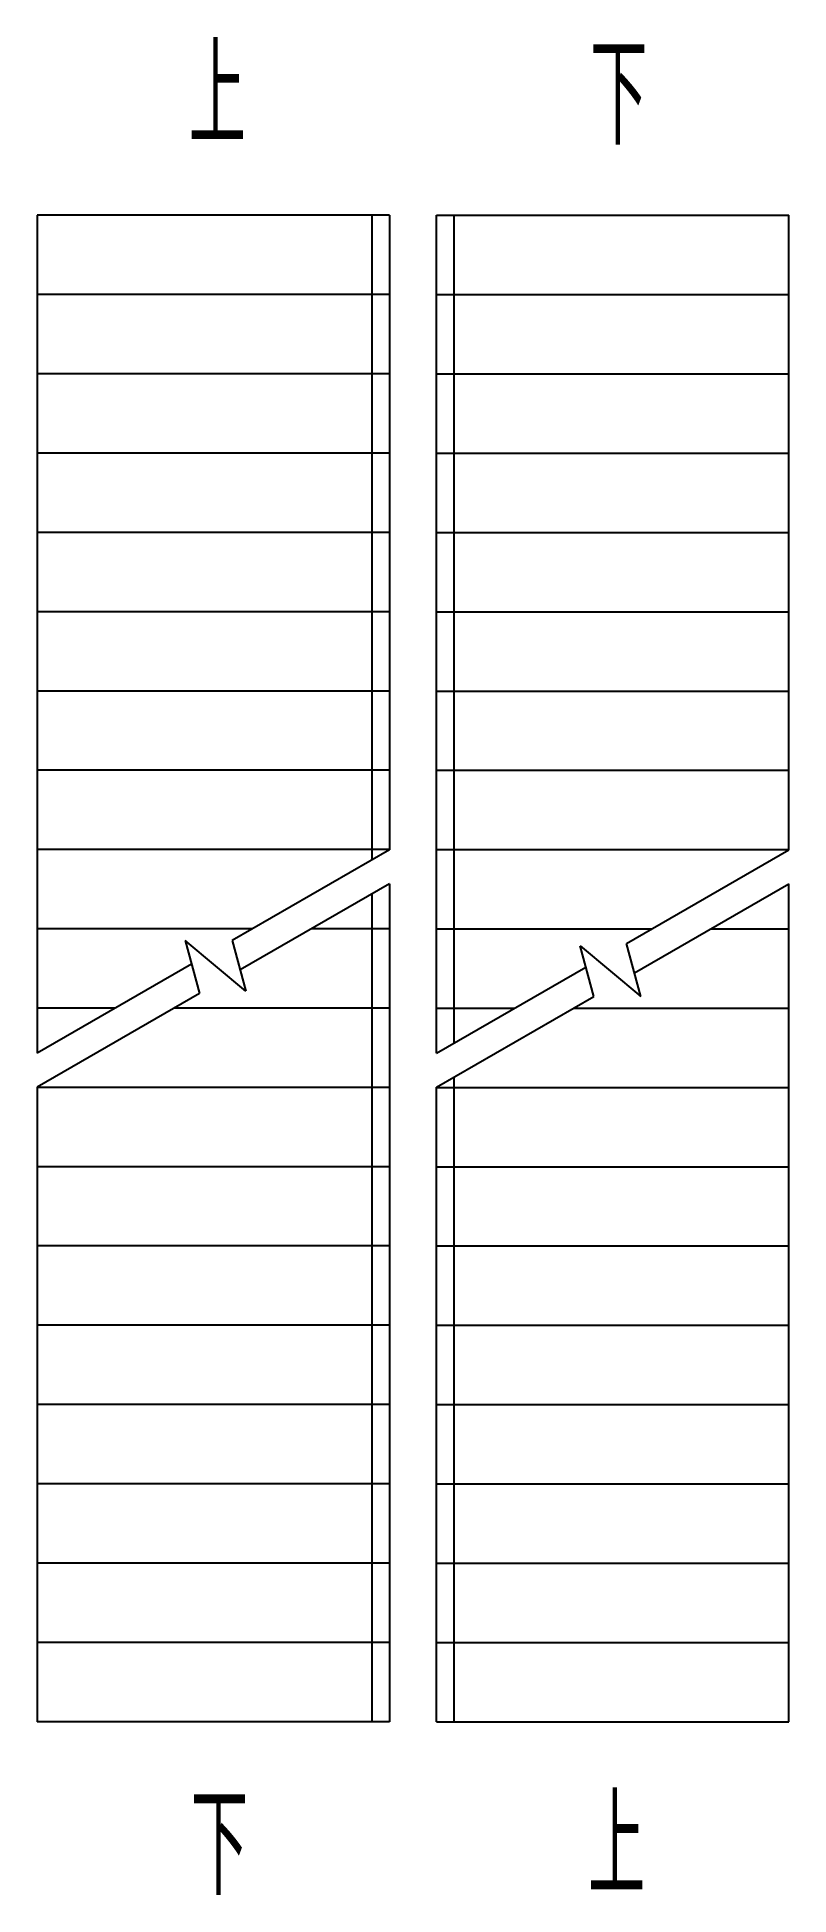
# Model space of a CAD drawing. Header units: millimetres. Extents: x 0 to 2560, y -590 to 5737.
import ezdxf

# ---------------------------------------------------------------- set-up
doc = ezdxf.new("R2010")
doc.units = ezdxf.units.MM
doc.layers.add('DIM_SYMB', color=3, linetype='Continuous')
doc.layers.add('STAIR', color=2, linetype='Continuous')
doc.styles.add('AEC_DIM', font='SIMPLEX', dxfattribs={"bigfont": 'GBCBIG'})

msp = doc.modelspace()

# ---------------------------------------------------------------- linework, layer by layer
at = {"layer": 'DIM_SYMB'}
for points in [[(600, 5265, 0, 0, 0), (600, 3000, 80, 0, 0), (600, 2700, 0, 0, 0)], [(1960, 5265, 0, 0, 0), (1960, 3000, 80, 0, 0), (1960, 2700, 0, 0, 0)], [(600, -135, 0, 0, 0), (600, 2130, 80, 0, 0), (600, 2430, 0, 0, 0)], [(1960, -135, 0, 0, 0), (1960, 2130, 80, 0, 0), (1960, 2430, 0, 0, 0)]]:
    msp.add_lwpolyline(points, format="xyseb", dxfattribs=at)
at = {"layer": 'STAIR'}
for p, q in [((0, 5130), (0, 2276.3)), ((1200, 5130), (0, 5130)), ((1140, 5130), (1140, 2934.5)), ((1200, 5130), (1140, 5130)), ((1200, 5130), (1200, 2969.1)), ((1200, 5130), (1200, 2969.1)), ((1360, 2276.3), (1360, 5130)), ((1360, 5130), (2560, 5130)), ((1360, 2276.3), (1360, 5130)), ((1360, 5130), (1420, 5130)), ((1420, 2311), (1420, 5130)), ((2560, 2969.1), (2560, 5130)), ((1200, 4860), (0, 4860)), ((1360, 4860), (2560, 4860)), ((1200, 4590), (0, 4590)), ((1360, 4590), (2560, 4590)), ((1200, 4320), (0, 4320)), ((1360, 4320), (2560, 4320)), ((1200, 4050), (0, 4050)), ((1360, 4050), (2560, 4050)), ((1200, 3780), (0, 3780)), ((1360, 3780), (2560, 3780)), ((1200, 3510), (0, 3510)), ((1360, 3510), (2560, 3510)), ((1200, 3240), (0, 3240)), ((1360, 3240), (2560, 3240)), ((1200, 2970), (0, 2970)), ((1200, 2969.1), (664.4, 2659.9)), ((1360, 2970), (2560, 2970)), ((2007.1, 2649.9), (2560, 2969.1)), ((1200, 2853.7), (691.2, 2559.9)), ((1200, 2853.7), (1200, 0)), ((1200, 2853.7), (1200, 0)), ((2033.9, 2549.9), (2560, 2853.7)), ((2560, 0), (2560, 2853.7)), ((1140, 2819), (1140, 0)), ((733.8, 2700), (0, 2700)), ((710.6, 2487.6), (504.5, 2660.5)), ((504.5, 2660.5), (552.9, 2480.1)), ((664.4, 2659.9), (710.6, 2487.6)), ((1200, 2700), (933.8, 2700)), ((1360, 2700), (2093.8, 2700)), ((2293.8, 2700), (2560, 2700)), ((1895.6, 2470.1), (1849.4, 2642.4)), ((1849.4, 2642.4), (2055.5, 2469.5)), ((2055.5, 2469.5), (2007.1, 2649.9)), ((526.1, 2580.1), (0, 2276.3)), ((1360, 2276.3), (1868.8, 2570.1)), ((552.9, 2480.1), (0, 2160.9)), ((1360, 2160.9), (1895.6, 2470.1)), ((266.2, 2430), (0, 2430)), ((1200, 2430), (466.2, 2430)), ((1360, 2430), (1626.2, 2430)), ((1826.2, 2430), (2560, 2430)), ((0, 2160.9), (0, 0)), ((1200, 2160), (0, 2160)), ((1360, 0), (1360, 2160.9)), ((1360, 0), (1360, 2160.9)), ((1360, 2160), (2560, 2160)), ((1420, 0), (1420, 2195.5)), ((1200, 1890), (0, 1890)), ((1360, 1890), (2560, 1890)), ((1200, 1620), (0, 1620)), ((1360, 1620), (2560, 1620)), ((1200, 1350), (0, 1350)), ((1360, 1350), (2560, 1350)), ((1200, 1080), (0, 1080)), ((1360, 1080), (2560, 1080)), ((1200, 810), (0, 810)), ((1360, 810), (2560, 810)), ((1200, 540), (0, 540)), ((1360, 540), (2560, 540)), ((1200, 270), (0, 270)), ((1360, 270), (2560, 270)), ((1200, 0), (0, 0)), ((1200, 0), (1140, 0)), ((1360, 0), (2560, 0)), ((1360, 0), (1420, 0))]:
    msp.add_line(p, q, dxfattribs=at)

# ---------------------------------------------------------------- texts
at = {"layer": 'DIM_SYMB', "color": 7, "style": 'AEC_DIM', "width": 0.8}
for s, p in [('上', (516.6, 5370)), ('下', (1884, 5370)), ('下', (524, -590)), ('上', (1876.6, -590))]:
    msp.add_text(s, height=337.6, dxfattribs=at).set_placement(p)

doc.saveas('drawing.dxf')
